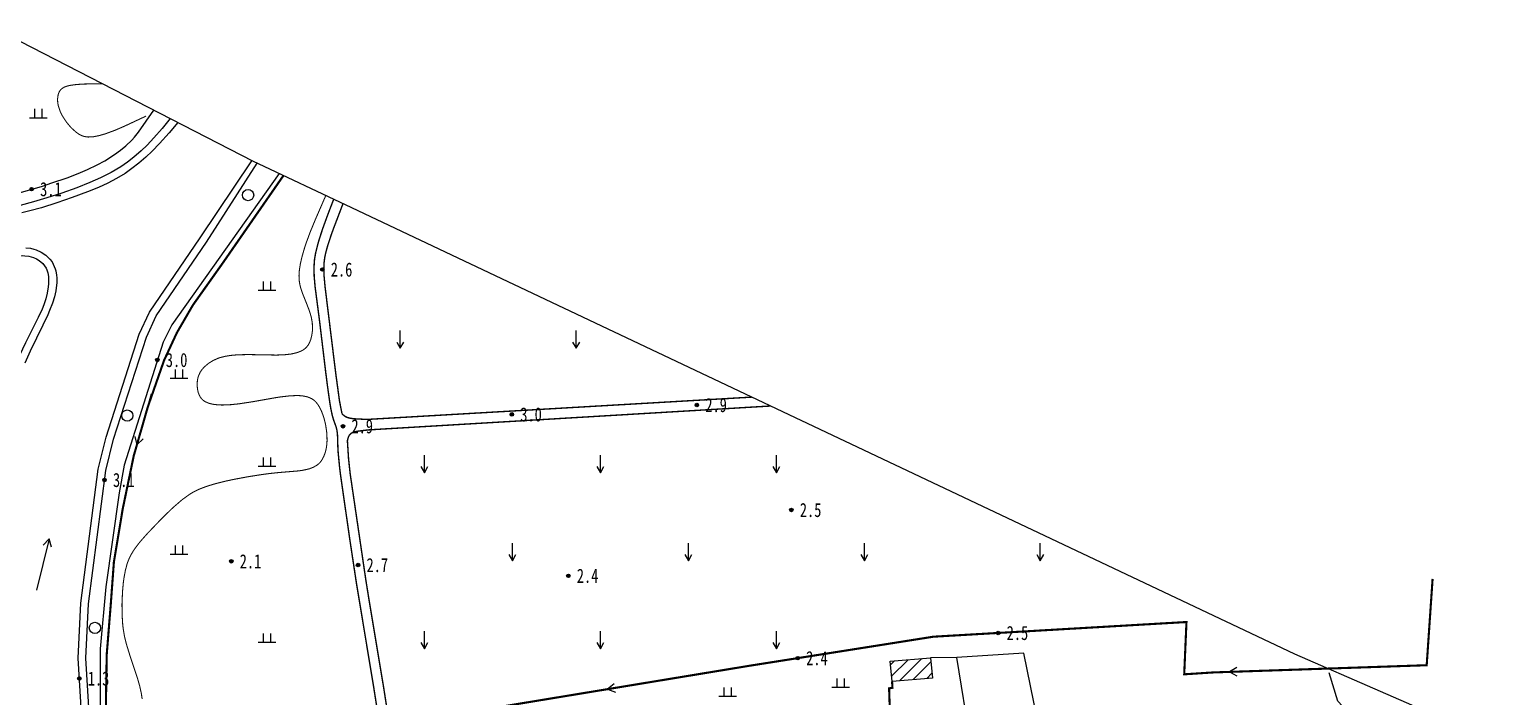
# Model space of a CAD drawing. Header units: metres. Extents: x 494039 to 619385, y 3351420 to 3402703.
# Drawn here: x 591211.7 to 591625.1, y 3392771.2 to 3392960.8 of the extents above; entities that cross this region are included whole.
import ezdxf
from ezdxf.enums import TextEntityAlignment as Align

# ---------------------------------------------------------------- set-up
doc = ezdxf.new("R2010")
doc.units = ezdxf.units.M
for name, pattern in [('2430', [0]), ('2450', [0]), ('4410a', [0]), ('8521', [0]), ('9610', [0])]:
    doc.linetypes.add(name, pattern=pattern)
for name, color, linetype in [('210100', 130, 'Continuous'), ('220200', 130, 'Continuous'), ('261301', 141, 'Continuous'), ('310300', 8, 'Continuous'), ('380201', 8, '2430'), ('380202', 8, '2450'), ('440100', 8, 'Continuous'), ('720100', 8, 'Continuous'), ('760201', 8, '8521'), ('810100', 8, '9610'), ('810301', 8, 'Continuous'), ('810302', 8, 'Continuous'), ('810501', 8, 'Continuous'), ('范围线', 8, 'Continuous')]:
    doc.layers.add(name, color=color, linetype=linetype)
doc.layers.add('710101', color=8, linetype='Continuous', lineweight=0)

# ---------------------------------------------------------------- blocks, each defined once
blk = doc.blocks.new('gu')
at = {"flags": 128}
for points in [[(3.75, 0), (-3.75, 0)], [(2.71, -0.6), (3.75, 0), (3.75, 0), (2.71, 0.6)]]:
    blk.add_lwpolyline(points, dxfattribs=at)
blk = doc.blocks.new('p_point')
for radius in [0.25, 0.2, 0.15, 0.1, 0.05]:
    blk.add_circle((0, 0), radius)
blk.add_point((0, 0))
blk = doc.blocks.new('vm')
at = {"linetype": 'Continuous'}
for p, q in [((1.25, 0), (-1.25, 0)), ((-0.5, 0), (-0.5, 1.3)), ((0.5, 1.3), (0.5, 0))]:
    blk.add_line(p, q, dxfattribs=at)
blk = doc.blocks.new('v1')
blk.add_circle((0, 0), 0.8)
blk = doc.blocks.new('gc120')
for p, q in [((0, 0), (0, 2.5)), ((-0.5, 0.87), (0, 0)), ((0, 0), (0.5, 0.87))]:
    blk.add_line(p, q)
blk = doc.blocks.new('1-3&1-4')
at = {"layer": '310300', "linetype": 'Continuous'}
h = blk.add_hatch(dxfattribs=at)
h.set_pattern_fill('ANSI31', color=8, scale=20, style=0)
h.set_pattern_definition([(45, (0, 0), (-1.767766953, 1.767766953), [])])
h.paths.add_polyline_path([(591468.3951, 3392776.5106), (591456.9412, 3392775.5332), (591456.4529, 3392781.2553), (591467.9069, 3392782.2327)])
at = {"layer": '210100', "color": 141, "linetype": 'Continuous', "flags": 128}
for points in [[(591253.9974, 3392934.2458), (591251.4933, 3392931.3463), (591248.7578, 3392928.2925), (591246.6763, 3392926.1289), (591244.8935, 3392924.4388), (591242.8706, 3392922.6844), (591240.9678, 3392921.2083), (591238.9934, 3392919.8296), (591236.6043, 3392918.3613), (591234.0714, 3392917.0372), (591231.4688, 3392915.8485), (591228.2853, 3392914.5427), (591223.9765, 3392912.9379), (591219.6228, 3392911.4474), (591215.2375, 3392910.0711), (591211.9283, 3392909.1407), (591209.7102, 3392908.5914)], [(591232.0724, 3392712.6836), (591231.6476, 3392721.5536), (591226.9628, 3392760.3052), (591225.6709, 3392782.1243), (591226.3965, 3392797.7555), (591231.3504, 3392835.8288), (591233.5993, 3392844.9306), (591243.0194, 3392874.1288), (591245.9533, 3392880.4169), (591260.3298, 3392901.5356), (591275.0428, 3392923.4304)], [(591210.8375, 3392898.6847), (591212.1164, 3392898.5461), (591213.0977, 3392898.3273), (591213.7202, 3392898.1272), (591215.1638, 3392897.4665), (591216.4887, 3392896.5786), (591217.2749, 3392895.8735), (591217.6312, 3392895.4891), (591218.2563, 3392894.6591), (591218.6172, 3392894.0276), (591219.1452, 3392892.6882), (591219.3004, 3392892.1029), (591219.509, 3392890.9018), (591219.5747, 3392890.1703), (591219.5852, 3392888.7082), (591219.4628, 3392887.3526), (591219.3202, 3392886.4644), (591218.9142, 3392884.719), (591218.3786, 3392883.0066), (591217.5736, 3392880.9007), (591217.0366, 3392879.6508), (591215.6798, 3392876.7605), (591212.0089, 3392869.3676), (591210.4916, 3392865.9266)]]:
    blk.add_lwpolyline(points, dxfattribs=at)
at = {"layer": '220200', "color": 141, "linetype": 'Continuous', "const_width": 0.6, "flags": 128}
for points in [[(591310.7351, 3392762.7767), (591233.6571, 3392758.3631), (591233.5515, 3392768.61), (591233.7897, 3392783.1641), (591234.9564, 3392797.6504), (591235.826, 3392809.4351), (591238.3329, 3392824.5162), (591241.4677, 3392839.6173), (591245.4636, 3392853.4933), (591250.0952, 3392866.7422), (591253.7246, 3392874.568), (591258.2698, 3392882.4021), (591266.7293, 3392894.3114), (591283.9987, 3392919.1855)], [(591610.5376, 3392804.6706), (591608.8585, 3392780.144), (591548.1343, 3392778.0917), (591539.9577, 3392777.5614), (591540.6008, 3392792.4112), (591468.6943, 3392788.2431), (591416.573, 3392780.0134), (591315.5323, 3392763.3715)]]:
    blk.add_lwpolyline(points, dxfattribs=at)
at = {"layer": '310300', "color": 8, "linetype": 'Continuous', "flags": 128}
blk.add_lwpolyline([(591468.3951, 3392776.5106), (591456.9412, 3392775.5332), (591456.4529, 3392781.2553), (591467.9069, 3392782.2327)], close=True, dxfattribs=at)
at = {"layer": '380201', "color": 8, "linetype": '2430', "const_width": 0.6, "flags": 128}
blk.add_lwpolyline([(591456.9412, 3392775.5332), (591457.057, 3392773.7306), (591456.1039, 3392773.5757), (591456.6659, 3392756.5478)], dxfattribs=at)
at = {"layer": '380202', "color": 8, "linetype": '2450', "flags": 128}
for points, elevation in [([(591494.3855, 3392783.5932), (591475.3599, 3392782.2961)], 4.5521), ([(591479.2261, 3392758.529), (591475.3599, 3392782.2961), (591467.9069, 3392782.2327)], 4.9408)]:
    blk.add_lwpolyline(points, dxfattribs=dict(at, elevation=elevation))
blk.add_lwpolyline([(591496.4317, 3392759.8592), (591499.1643, 3392760.3618), (591494.3855, 3392783.5932)], dxfattribs=at)
at = {"layer": '440100', "color": 8, "linetype": '4410a', "const_width": 0.4, "flags": 128}
for points in [[(591298.2692, 3392912.4359), (591296.7454, 3392908.4842), (591295.191, 3392904.2269), (591294.165, 3392901.0711), (591293.7495, 3392899.6215), (591293.1397, 3392897.1639), (591292.8745, 3392895.661), (591292.7803, 3392894.8219), (591292.6851, 3392892.9713), (591292.7414, 3392890.5788), (591292.9889, 3392887.7087), (591294.2762, 3392877.8184), (591295.989, 3392863.5625), (591296.4773, 3392859.7272), (591297.1758, 3392854.797), (591297.4423, 3392853.1655), (591297.845, 3392851.2266), (591298.2694, 3392849.7474), (591298.9286, 3392847.952), (591299.2287, 3392846.7911), (591299.3639, 3392845.5371), (591299.4779, 3392841.8091), (591299.5773, 3392840.2758), (591299.9652, 3392836.3141), (591300.2663, 3392833.8877), (591302.8555, 3392815.9076), (591304.7549, 3392803.3765), (591309.671, 3392773.7649), (591315.7945, 3392734.7003), (591316.5034, 3392731.5897), (591317.6023, 3392730.1544)], [(591307.7868, 3392849.9462), (591417.0043, 3392856.2779)]]:
    blk.add_lwpolyline(points, dxfattribs=at)
at = {"layer": '440100', "color": 8, "linetype": 'Continuous', "const_width": 0.4, "flags": 128}
for points in [[(591300.6382, 3392851.5734), (591299.9192, 3392855.2667), (591298.8826, 3392862.8866), (591295.8306, 3392887.6091), (591295.5561, 3392890.6302), (591295.4841, 3392892.9546), (591295.5518, 3392894.5007), (591295.7433, 3392895.99), (591296.0499, 3392897.3763), (591296.5163, 3392899.0946), (591297.5087, 3392902.1494), (591298.1992, 3392904.0756), (591300.9148, 3392911.1846)], [(591302.1785, 3392843.92), (591302.4973, 3392838.8712), (591302.9579, 3392834.5692), (591307.4233, 3392804.3078), (591308.4307, 3392798.0441), (591312.4161, 3392774.2099), (591318.5265, 3392735.2252), (591319.0796, 3392732.7986), (591319.4861, 3392732.2676)]]:
    blk.add_lwpolyline(points, dxfattribs=at)
at = {"layer": '440100', "color": 8, "linetype": 'Continuous', "const_width": 0.4, "elevation": 3.0244, "flags": 128}
for points in [[(591308.1718, 3392846.979), (591422.3411, 3392853.7537)], [(591300.6382, 3392851.5734), (591301.0679, 3392851.1611), (591301.5624, 3392850.7904), (591302.0877, 3392850.5327), (591302.8517, 3392850.314), (591303.739, 3392850.175), (591304.5862, 3392850.1019), (591307.7868, 3392849.9462)], [(591302.1785, 3392843.92), (591302.4454, 3392844.925), (591302.6784, 3392845.395), (591303.0605, 3392845.8554), (591303.6185, 3392846.2256), (591304.2618, 3392846.453), (591304.7464, 3392846.5583), (591308.1718, 3392846.979)]]:
    blk.add_lwpolyline(points, dxfattribs=at)
at = {"layer": '710101', "color": 8, "linetype": 'Continuous', "const_width": 0.3, "elevation": 2, "flags": 128}
for points in [[(591232.6293, 3392945.2269), (591229.755, 3392945.2536), (591226.8052, 3392945.1819), (591224.7587, 3392945.0099), (591223.2528, 3392944.7882), (591222.2686, 3392944.5277), (591221.8529, 3392944.3683), (591221.2483, 3392944.0463), (591220.6853, 3392943.5644), (591220.3134, 3392943.0148), (591220.0545, 3392942.3717), (591219.9548, 3392941.9844), (591219.8362, 3392941.0829), (591219.8264, 3392940.5752), (591219.8805, 3392939.812), (591220.0363, 3392938.9699), (591220.5241, 3392937.5138), (591221.0851, 3392936.3566), (591221.4735, 3392935.6865), (591222.3416, 3392934.4051), (591223.3075, 3392933.2155), (591223.8211, 3392932.6631), (591225.0916, 3392931.5186), (591225.8626, 3392930.9821), (591226.6691, 3392930.5595), (591227.2999, 3392930.3352), (591227.9434, 3392930.2035), (591228.4393, 3392930.1567), (591229.4578, 3392930.173), (591230.1519, 3392930.2505), (591231.5628, 3392930.5269), (591233.3423, 3392931.0339), (591236.1554, 3392932.0656), (591238.9176, 3392933.2644), (591244.9608, 3392936.0899)], [(591243.8626, 3392770.5652), (591243.6092, 3392772.2295), (591243.156, 3392774.2562), (591242.4786, 3392776.6352), (591240.2724, 3392783.2505), (591239.4284, 3392785.9875), (591238.833, 3392788.3725), (591238.4757, 3392790.4627), (591238.3295, 3392791.7611), (591238.1622, 3392794.3899), (591238.1302, 3392797.4849), (591238.2742, 3392801.0205), (591238.517, 3392803.644), (591238.6917, 3392804.9381), (591239.085, 3392807.0553), (591239.518, 3392808.6991), (591239.7848, 3392809.499), (591240.2623, 3392810.6641), (591240.6533, 3392811.4411), (591241.3231, 3392812.5685), (591241.8157, 3392813.2991), (591242.887, 3392814.7206), (591243.602, 3392815.5876), (591245.2591, 3392817.4538), (591249.0565, 3392821.4228), (591250.5617, 3392822.9317), (591252.7483, 3392825.018), (591255.2327, 3392827.1547), (591257.3674, 3392828.6954), (591258.3598, 3392829.2908), (591259.6739, 3392829.9526), (591260.5757, 3392830.3412), (591262.4274, 3392831.0204), (591264.8093, 3392831.7335), (591267.7352, 3392832.4556), (591269.7155, 3392832.8815), (591273.7328, 3392833.639), (591277.829, 3392834.2879), (591279.917, 3392834.5656), (591282.5822, 3392834.8527), (591288.293, 3392835.3298), (591289.2434, 3392835.4617), (591290.838, 3392835.7853), (591291.486, 3392835.9711), (591292.5049, 3392836.3618), (591293.6016, 3392836.9969), (591294.0865, 3392837.3979), (591294.5516, 3392837.9007), (591294.9983, 3392838.5368), (591295.4648, 3392839.4305), (591295.8346, 3392840.4094), (591296.0114, 3392841.0276), (591296.2313, 3392842.094), (591296.3505, 3392843.0904), (591296.3973, 3392843.9898), (591296.3463, 3392845.8056), (591296.2574, 3392846.7131), (591295.9687, 3392848.5056), (591295.5451, 3392850.2369), (591295.285, 3392851.0668), (591294.7795, 3392852.3768), (591294.3074, 3392853.3408), (591293.77, 3392854.2096), (591293.1603, 3392854.9609), (591292.6498, 3392855.4316), (591291.9569, 3392855.8878), (591290.7992, 3392856.3555), (591289.5282, 3392856.617), (591288.6307, 3392856.7009), (591287.7005, 3392856.7263), (591285.7615, 3392856.6387), (591283.2285, 3392856.3455), (591281.6668, 3392856.1055), (591275.2268, 3392854.9672), (591271.3748, 3392854.3782), (591269.1468, 3392854.1468), (591267.4614, 3392854.0558), (591266.3848, 3392854.0477), (591265.4712, 3392854.0815), (591264.0009, 3392854.2471), (591262.905, 3392854.5051), (591261.8006, 3392854.9666), (591261.164, 3392855.3975), (591260.7939, 3392855.7491), (591260.4746, 3392856.1528), (591260.0828, 3392856.8475), (591259.791, 3392857.6264), (591259.5718, 3392858.6097), (591259.4782, 3392859.7878), (591259.5536, 3392860.9739), (591259.725, 3392861.8376), (591259.8968, 3392862.3887), (591260.3529, 3392863.3604), (591260.7896, 3392864.0193), (591261.4771, 3392864.8173), (591262.6802, 3392865.8487), (591264.0212, 3392866.6815), (591265.4199, 3392867.3014), (591266.0402, 3392867.5106), (591267.3001, 3392867.8392), (591269.0175, 3392868.1275), (591270.9986, 3392868.3009), (591273.9588, 3392868.3655), (591282.0459, 3392868.2257), (591284.3625, 3392868.3173), (591286.2485, 3392868.5348), (591287.9884, 3392868.9429), (591289.0354, 3392869.3586), (591289.5162, 3392869.6201), (591290.1743, 3392870.0912), (591290.5653, 3392870.4649), (591291.0287, 3392871.0619), (591291.3944, 3392871.7158), (591291.6002, 3392872.1904), (591291.7771, 3392872.6907), (591292.0481, 3392873.7511), (591292.2259, 3392875.0059), (591292.2675, 3392875.7157), (591292.1996, 3392877.3895), (591291.9261, 3392878.9219), (591291.5036, 3392880.3996), (591291.1657, 3392881.3622), (591289.3145, 3392886.0397), (591288.8671, 3392887.4368), (591288.6912, 3392888.1404), (591288.4904, 3392889.3547), (591288.4293, 3392890.7077), (591288.4606, 3392891.5282), (591288.5347, 3392892.3536), (591288.7891, 3392894.0154), (591289.2973, 3392896.2427), (591290.0302, 3392898.7456), (591290.4894, 3392900.1265), (591291.5712, 3392903.065), (591292.9908, 3392906.518), (591296.023, 3392913.4983)]]:
    blk.add_lwpolyline(points, dxfattribs=at)
at = {"layer": '760201', "color": 8, "linetype": '8521', "flags": 128}
for points in [[(591153.5766, 3392913.8424), (591153.7601, 3392914.6346), (591154.0259, 3392915.4273), (591154.2997, 3392915.9192), (591154.5905, 3392916.249), (591155.0177, 3392916.5731), (591155.494, 3392916.8036), (591156.1186, 3392916.9514), (591156.8374, 3392916.9593), (591157.5315, 3392916.8073), (591158.51, 3392916.3434), (591159.3375, 3392915.7648), (591161.5699, 3392913.9203), (591162.6905, 3392913.1779), (591163.9637, 3392912.5325), (591164.6185, 3392912.2626), (591165.9576, 3392911.8115), (591167.7903, 3392911.362), (591169.6591, 3392911.0485), (591170.8382, 3392910.9076), (591173.576, 3392910.7095), (591177.2127, 3392910.6494), (591181.4402, 3392910.7589), (591186.8606, 3392911.0606), (591189.8659, 3392911.2816), (591195.2613, 3392911.7744), (591197.6505, 3392912.046), (591201.2172, 3392912.5501), (591203.5419, 3392912.9747), (591206.8402, 3392913.7314), (591210.6602, 3392914.7632), (591215.5408, 3392916.2338), (591218.2383, 3392917.1039), (591222.5268, 3392918.5805), (591225.7086, 3392919.7833), (591228.3229, 3392920.8836), (591231.08, 3392922.2218), (591233.2212, 3392923.4177), (591235.979, 3392925.1702), (591237.7359, 3392926.4415), (591239.2003, 3392927.6324), (591240.9471, 3392929.298), (591241.6438, 3392930.0745), (591242.8219, 3392931.5436), (591247.1879, 3392937.7452)], [(591251.807, 3392935.3714), (591249.5075, 3392932.6128), (591247.1588, 3392929.9032), (591245.2397, 3392927.8481), (591243.5908, 3392926.2454), (591241.4969, 3392924.4083), (591239.6966, 3392923.0115), (591237.8249, 3392921.7099), (591235.0695, 3392920.0492), (591232.0588, 3392918.5399), (591228.965, 3392917.1954), (591225.2905, 3392915.7616), (591221.0384, 3392914.2449), (591216.7501, 3392912.8382), (591212.9734, 3392911.7134), (591209.1712, 3392910.7362), (591205.1441, 3392909.9226), (591200.6391, 3392909.1931), (591194.7432, 3392908.3931), (591187.4015, 3392907.5429), (591182.5263, 3392907.0657), (591177.0667, 3392906.6544), (591173.1155, 3392906.4963), (591170.1876, 3392906.5106), (591167.788, 3392906.6542), (591165.9066, 3392906.8893), (591164.9825, 3392907.058), (591163.1763, 3392907.5233), (591161.545, 3392908.1514), (591160.2588, 3392908.8062), (591158.8308, 3392909.6788), (591157.2667, 3392910.7835), (591155.402, 3392912.2638), (591152.1618, 3392915.058), (591151.3821, 3392915.6017), (591150.6281, 3392915.9884), (591150.066, 3392916.1775), (591149.5323, 3392916.2789), (591148.6754, 3392916.3099), (591148.2031, 3392916.2669), (591147.7359, 3392916.1843), (591146.9143, 3392915.9358), (591146.0593, 3392915.4981), (591145.7287, 3392915.2571), (591145.1513, 3392914.6983), (591144.4668, 3392913.6953), (591144.1115, 3392912.936), (591143.8894, 3392912.3275), (591143.5382, 3392911.0305), (591143.2124, 3392909.1853), (591142.7305, 3392905.0287), (591142.2378, 3392901.6491), (591141.4085, 3392897.177), (591139.851, 3392889.3337)], [(591234.2501, 3392712.371), (591233.8418, 3392721.7343), (591229.155, 3392760.5018), (591227.8739, 3392782.1383), (591228.5899, 3392797.5622), (591233.516, 3392835.4217), (591235.7167, 3392844.3282), (591245.071, 3392873.3228), (591247.8718, 3392879.3257), (591262.1656, 3392900.3228), (591276.5214, 3392922.722)], [(591282.801, 3392919.752), (591252.3346, 3392876.8069), (591249.7999, 3392871.918), (591238.7071, 3392836.9323), (591237.2866, 3392829.147), (591233.5709, 3392802.4044), (591231.9625, 3392784.7891), (591231.9597, 3392766.428), (591232.5851, 3392749.9273), (591235.5143, 3392730.7362), (591237.5691, 3392710.2515), (591235.8386, 3392704.4417), (591233.9616, 3392697.532), (591235.8435, 3392687.3925), (591236.6401, 3392687.0052), (591239.77, 3392687.4962), (591240.5228, 3392689.0722)], [(591127.6717, 3392875.5893), (591121.7391, 3392871.4989), (591120.6887, 3392870.6737), (591119.9869, 3392869.9986), (591119.4595, 3392869.3445), (591119.0957, 3392868.7213), (591118.866, 3392868.1254), (591118.7052, 3392867.3343), (591118.6736, 3392866.8851), (591118.6807, 3392866.4275), (591118.8092, 3392865.4993), (591118.9785, 3392864.881), (591119.2202, 3392864.257), (591119.428, 3392863.83), (591119.9259, 3392863.0209), (591120.5166, 3392862.2979), (591120.8407, 3392861.9787), (591121.4451, 3392861.5041), (591121.9933, 3392861.1975), (591122.5616, 3392860.9996), (591122.849, 3392860.9467), (591123.5197, 3392860.9403), (591123.9076, 3392861.0006), (591124.2981, 3392861.1011), (591125.0846, 3392861.4035), (591126.17, 3392861.9812), (591126.8581, 3392862.4079), (591141.3951, 3392871.763), (591148.3247, 3392876.5137), (591149.9286, 3392877.5864), (591152.1721, 3392878.9978), (591153.7225, 3392879.8865), (591155.7989, 3392880.9592), (591157.3827, 3392881.7098), (591160.5986, 3392883.1116), (591164.9523, 3392884.8424), (591167.6972, 3392885.8706), (591173.2216, 3392887.834), (591178.2252, 3392889.4865), (591182.9925, 3392890.8978), (591188.5924, 3392892.3668), (591191.6601, 3392893.1165), (591194.7379, 3392893.8363), (591200.4178, 3392895.068), (591202.5015, 3392895.4774), (591206.3107, 3392896.1369), (591208.437, 3392896.4067), (591209.934, 3392896.4676), (591210.5537, 3392896.4432), (591211.6593, 3392896.3025), (591212.9545, 3392895.9342), (591213.8707, 3392895.5133), (591214.3079, 3392895.2586), (591215.045, 3392894.7306), (591215.6313, 3392894.19), (591216.1362, 3392893.586), (591216.5676, 3392892.8724), (591216.75, 3392892.4669), (591217.0264, 3392891.6148), (591217.2224, 3392890.5425), (591217.2784, 3392889.9037), (591217.2755, 3392888.4523), (591217.1986, 3392887.571), (591216.9037, 3392885.845), (591216.4564, 3392884.1588), (591215.8917, 3392882.503), (591215.4084, 3392881.2767), (591214.3299, 3392878.8529), (591210.718, 3392871.6743), (591209.0205, 3392868.1023), (591208.4056, 3392866.6587), (591207.2704, 3392863.7443), (591205.9819, 3392860.0632), (591205.262, 3392857.8386), (591204.5775, 3392855.6031), (591203.518, 3392851.8514), (591202.914, 3392849.4731), (591202.0371, 3392845.5458), (591201.5443, 3392843.0757), (591200.6649, 3392838.1145), (591200.2812, 3392835.6274), (591199.7697, 3392831.6432), (591199.503, 3392828.6531), (591199.4225, 3392827.1578), (591199.3877, 3392825.1641), (591199.444, 3392823.2667), (591199.6749, 3392820.2312), (591199.8785, 3392818.334), (591201.1648, 3392808.0812), (591201.3954, 3392805.5418), (591201.5986, 3392801.7139), (591201.7089, 3392795.9645), (591201.7527, 3392780.6199), (591201.884, 3392776.1464), (591202.1401, 3392772.2658), (591202.5064, 3392768.8361), (591202.9708, 3392765.6698), (591203.5311, 3392762.7742), (591205.0092, 3392756.8233), (591205.3002, 3392755.2603), (591205.4765, 3392753.6488), (591205.5004, 3392752.5753), (591205.3812, 3392750.9618), (591205.0437, 3392748.8727), (591204.518, 3392746.1464), (591204.2555, 3392744.3057), (591204.1391, 3392742.3222), (591204.1806, 3392739.9362), (591204.4032, 3392737.147), (591204.5883, 3392735.5512), (591206.1716, 3392724.7664), (591206.7248, 3392719.7884), (591207.282, 3392712.9463), (591207.5708, 3392708.5918), (591208.0372, 3392699.8744), (591208.2409, 3392693.3112), (591208.2589, 3392690.7676), (591208.1749, 3392685.9985), (591208.0873, 3392684.0963), (591207.8448, 3392680.9414), (591207.7042, 3392679.6874), (591207.367, 3392677.4421), (591206.8203, 3392674.827), (591206.4512, 3392673.3436), (591205.516, 3392670.0249), (591204.0081, 3392665.2538), (591201.1452, 3392656.6893), (591200.2364, 3392654.2519), (591199.4592, 3392652.4797), (591198.6633, 3392650.9676), (591197.9803, 3392649.8861), (591196.807, 3392648.3952), (591195.3765, 3392646.969), (591193.7925, 3392645.7081), (591192.8968, 3392645.1121), (591192.0043, 3392644.5924), (591190.3955, 3392643.8019), (591188.7322, 3392643.1259), (591187.6718, 3392642.7481), (591184.8655, 3392641.8783), (591181.5995, 3392640.9888), (591170.6701, 3392638.1866), (591150.1352, 3392633.0467), (591139.1976, 3392631.1333), (591134.2934, 3392625.489), (591135.0825, 3392613.6581), (591143.1062, 3392611.671), (591148.6204, 3392612.1443), (591163.8409, 3392614.4794), (591168.089, 3392615.0791), (591173.5853, 3392615.7714), (591175.7046, 3392615.9906), (591179.522, 3392616.2767), (591181.2186, 3392616.3419), (591183.7621, 3392616.3401), (591185.0327, 3392616.2828), (591187.1478, 3392616.0803), (591189.0092, 3392615.7636), (591190.7233, 3392615.3301), (591192.2323, 3392614.8178), (591193.5255, 3392614.2588), (591194.7532, 3392613.5936), (591195.3359, 3392613.2175), (591196.1629, 3392612.5942), (591196.7606, 3392612.0567), (591197.5359, 3392611.2117), (591198.5408, 3392609.799), (591198.8912, 3392609.1963), (591199.5047, 3392607.9449), (591200.0968, 3392606.3573), (591200.5286, 3392604.7548), (591200.8958, 3392602.7967), (591201.2134, 3392600.1459), (591201.807, 3392593.1273), (591202.087, 3392591.1454), (591202.4152, 3392589.5058), (591202.9787, 3392587.3454), (591203.8006, 3392584.7888), (591204.8231, 3392582.0565), (591207.1406, 3392576.4675), (591207.7603, 3392574.627), (591208.1991, 3392572.7823), (591208.5173, 3392570.7276), (591208.6807, 3392569.1211), (591208.7886, 3392567.5534), (591208.8883, 3392564.4166), (591208.8431, 3392559.7092), (591208.543, 3392552.3837), (591208.1284, 3392543.4861), (591207.9457, 3392535.817), (591207.9096, 3392527.601), (591208.0185, 3392521.0307), (591208.1237, 3392518.2945), (591208.3826, 3392514.3162), (591208.6901, 3392511.6579), (591209.1436, 3392509.0995), (591210.6337, 3392502.0451), (591210.9018, 3392500.4442), (591211.2624, 3392497.626), (591211.4837, 3392494.7955), (591211.5374, 3392493.3786), (591211.5461, 3392491.7624), (591211.4176, 3392488.7727), (591211.0435, 3392484.5929), (591208.1206, 3392455.2566), (591207.3298, 3392448.5926), (591206.6741, 3392444.1471), (591205.8566, 3392439.6123), (591205.2566, 3392436.5976), (591203.3244, 3392427.574), (591198.8512, 3392407.2904), (591196.7182, 3392398.764)]]:
    blk.add_lwpolyline(points, dxfattribs=at)
at = {"layer": '810100', "color": 8, "linetype": '9610', "elevation": 3.005, "flags": 128}
blk.add_lwpolyline([(591586.2968, 3392767.0909), (591583.5666, 3392769.8999), (591581.1525, 3392777.9957)], dxfattribs=at)
at = {"layer": '范围线', "color": 8, "flags": 128}
blk.add_lwpolyline([(580974.9971, 3398172.2884), (580158.1729, 3397748.7629), (583102.2681, 3395406.1495), (589376.9328, 3392493.3034), (594318.9563, 3392016.403), (594002.9657, 3392059.9931), (593709.5027, 3392110.274), (593489.39, 3392154.2585), (593446.55, 3392164.1073), (593184.0367, 3392224.4585), (592856.0894, 3392311.9807), (592630.9821, 3392379.424), (592345.2786, 3392474.0542), (592112.8421, 3392558.6278), (591835.9381, 3392668.5492), (591571.4074, 3392783.2499), (591303.4331, 3392909.9936), (591275.2655, 3392923.316), (591065.2798, 3393031.2284), (591019.813, 3393054.5939), (590886.2864, 3393127.1825), (590776.1303, 3393189.2284), (589711.9005, 3393302.4152), (583546.9224, 3396125.8295)], close=True, dxfattribs=at)
at = {"layer": '261301', "color": 141, "linetype": 'Continuous', "xscale": 2, "yscale": 2}
for p, rotation in [((591244.4508, 3392849.9761, 2.56), 253.9348948019809), ((591215.6163, 3392808.7277, 1.3), 75.96274447844455), ((591560.3332, 3392778.504, 2.56), 181.9370182658416), ((591383.4811, 3392774.563, 2.56), 189.3510921348345)]:
    blk.add_blockref('gu', p, dxfattribs=dict(at, rotation=rotation))
at = {"layer": '720100', "color": 8, "linetype": 'Continuous', "xscale": 2, "yscale": 2, "zscale": 2}
for p in [(591212.4608, 3392915.3284, 3.0791), (591295.0602, 3392892.5207, 2.6161), (591248.1848, 3392866.824, 3.005), (591401.4863, 3392854.0194, 2.9024), (591348.9001, 3392851.3684, 2.9513), (591300.9262, 3392847.9958, 2.8973), (591233.17, 3392832.762, 3.0569), (591428.3403, 3392824.2333, 2.4957), (591269.1812, 3392809.6516, 2.1076), (591305.2165, 3392808.5917, 2.7265), (591364.9687, 3392805.5405, 2.431), (591487.1025, 3392789.3102, 2.4538), (591430.1378, 3392782.1552, 2.4152), (591226.0118, 3392776.3666, 1.3)]:
    blk.add_blockref('p_point', p, dxfattribs=at)
at = {"layer": '810301', "color": 8, "linetype": 'Continuous', "xscale": 2, "yscale": 2}
for p in [(591317.1862, 3392870.1754), (591367.1862, 3392870.1754), (591324.0749, 3392834.8108), (591374.0749, 3392834.8108), (591424.0749, 3392834.8108), (591349.0749, 3392809.8108), (591399.0749, 3392809.8108), (591449.0749, 3392809.8108), (591499.0749, 3392809.8108), (591324.0749, 3392784.8108), (591374.0749, 3392784.8108), (591424.0749, 3392784.8108)]:
    blk.add_blockref('gc120', p, dxfattribs=at)
at = {"layer": '810302', "color": 8, "linetype": 'Continuous', "xscale": 2, "yscale": 2}
for p in [(591214.3224, 3392935.526), (591279.3449, 3392886.5631), (591254.3449, 3392861.5631), (591279.3449, 3392836.5631), (591254.3449, 3392811.5631), (591279.3449, 3392786.5631), (591442.3249, 3392773.7738, 3.005), (591410.25, 3392771.2617, 3.005)]:
    blk.add_blockref('vm', p, dxfattribs=at)
at = {"layer": '810501', "color": 8, "linetype": 'Continuous', "xscale": 2, "yscale": 2}
for p in [(591273.952, 3392913.6441, 4.6953), (591239.6373, 3392851.0271, 4.3394), (591230.426, 3392790.7364, 4.2801)]:
    blk.add_blockref('v1', p, dxfattribs=at)
at = {"layer": '720100', "color": 8, "width": 0.75}
for s, p in [('3.1', (591214.8608, 3392915.3284, 3.0791)), ('2.6', (591297.4602, 3392892.5207, 2.6161)), ('3.0', (591250.5848, 3392866.824, 3.005)), ('3.0', (591351.3001, 3392851.3684, 2.9513)), ('2.9', (591403.8863, 3392854.0194, 2.9024)), ('2.9', (591303.3262, 3392847.9958, 2.8973)), ('3.1', (591235.57, 3392832.762, 3.0569)), ('2.5', (591430.7403, 3392824.2333, 2.4957)), ('2.1', (591271.5812, 3392809.6516, 2.1076)), ('2.7', (591307.6165, 3392808.5917, 2.7265)), ('2.4', (591367.3687, 3392805.5405, 2.431)), ('2.5', (591489.5025, 3392789.3102, 2.4538)), ('2.4', (591432.5378, 3392782.1552, 2.4152)), ('1.3', (591228.4118, 3392776.3666, 1.3))]:
    blk.add_text(s, height=4, dxfattribs=at).set_placement(p, align=Align.MIDDLE_LEFT)

msp = doc.modelspace()

# ---------------------------------------------------------------- block references
msp.add_blockref('1-3&1-4', (0, 0))

doc.saveas('drawing.dxf')
